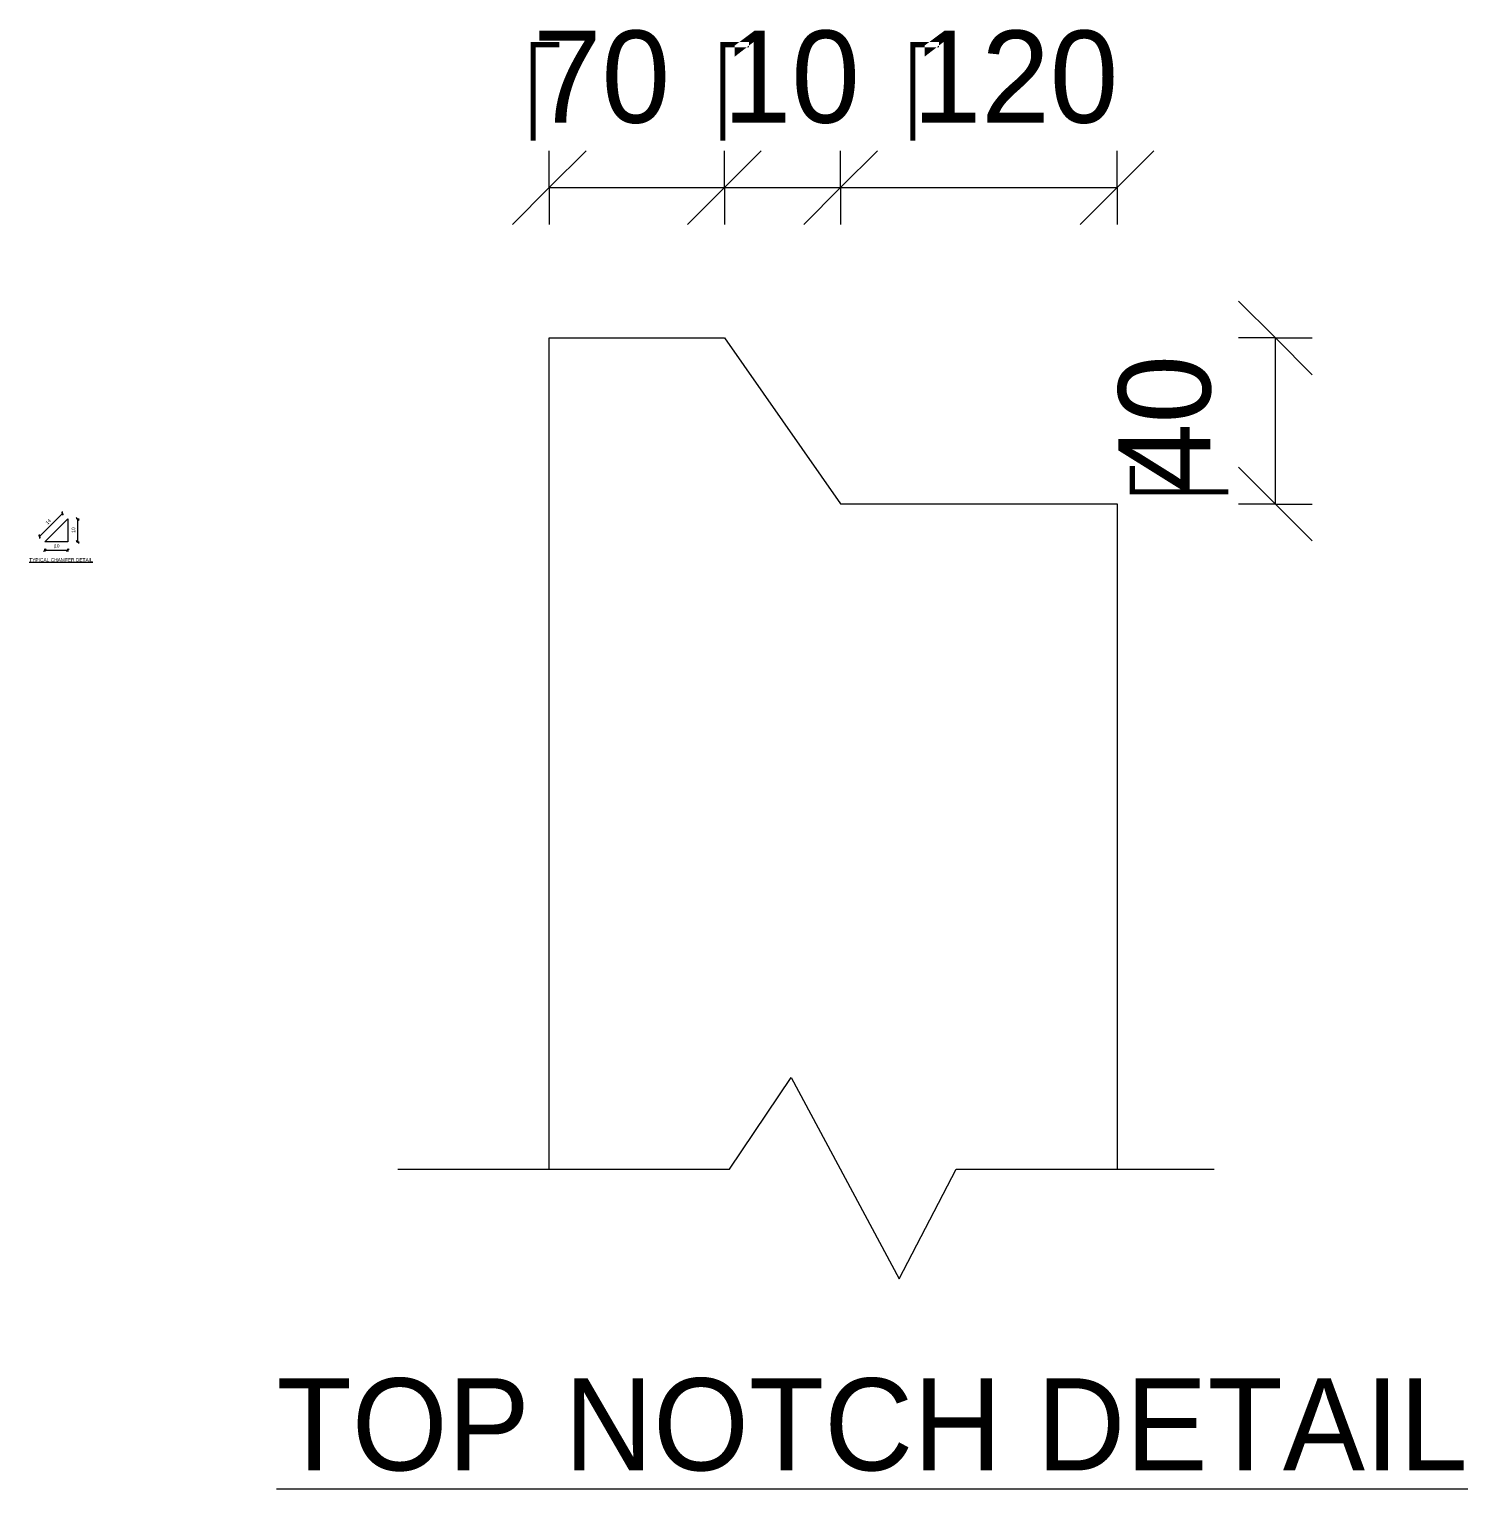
# Model space of a CAD drawing. Header units: millimetres. Extents: x -2992 to 15376, y 1067 to 18539.
# Drawn here: x 12253 to 15376, y 1067 to 4236 of the extents above; entities that cross this region are included whole.
import ezdxf

# ---------------------------------------------------------------- set-up
doc = ezdxf.new("R2010")
doc.units = ezdxf.units.MM
for name, color, linetype, lineweight in [('A-ANNO-DIMS', 211, 'Continuous', 9), ('A-ANNO-DIMS-3', 211, 'Continuous', 9), ('A-ANNO-DIMS-80', 211, 'Continuous', 9), ('A-DETL-THIN', 151, 'Continuous', 18), ('G-ANNO-TEXT', 231, 'Continuous', 9)]:
    doc.layers.add(name, color=color, linetype=linetype, lineweight=lineweight)
doc.styles.add('Arial_3', font='arial.ttf', dxfattribs={"height": 7.5})
doc.styles.add('Nirmala UI Semilight_3', font='NirmalaS.ttf', dxfattribs={"height": 7.5})
doc.styles.add('Nirmala UI Semilight_4', font='NirmalaS.ttf', dxfattribs={"height": 200})
doc.styles.add('Nirmala UI Semilight_5', font='NirmalaS.ttf', dxfattribs={"height": 200})
doc.dimstyles.new('Arrow_Filled_-_2_5_NI_UI_6', dxfattribs={"dimscale": 304.8, "dimtxt": 7.85523, "dimasz": 0.019685, "dimexe": 0.009843, "dimexo": 0.0625, "dimgap": 0.009843, "dimtad": 1, "dimdec": 4, "dimzin": 0, "dimdsep": 46, "dimtxsty": 'Nirmala UI Semilight_3', "dimblk1": 'OBLIQUE', "dimblk2": 'OBLIQUE', "dimsah": 1, "dimcen": 0.09, "dimazin": 0, "dimtfac": 1, "dimtdec": 4, "dimtix": 1, "dimtmove": 0, "dimatfit": 3, "dimfxl": 0.009843, "dimfxlon": 1, "dimtvp": 1, "dimtolj": 1, "dimtzin": 0, "dimarcsym": 2})
doc.dimstyles.new('Arrow_Filled_-_2_5_NI_UI_7', dxfattribs={"dimscale": 304.8, "dimtxt": 209.472789, "dimasz": 0.524934, "dimexe": 0.262467, "dimexo": 0.0625, "dimgap": 0.262467, "dimtad": 1, "dimdec": 4, "dimzin": 0, "dimdsep": 46, "dimtxsty": 'Nirmala UI Semilight_4', "dimblk1": 'OBLIQUE', "dimblk2": 'OBLIQUE', "dimsah": 1, "dimcen": 0.09, "dimazin": 0, "dimtfac": 1, "dimtdec": 4, "dimtix": 1, "dimtmove": 2, "dimatfit": 3, "dimfxl": 0.262467, "dimfxlon": 1, "dimtvp": 1, "dimtolj": 1, "dimtzin": 0, "dimarcsym": 2})
doc.dimstyles.new('Arrow_Filled_-_2_5_NI_UI_8', dxfattribs={"dimscale": 304.8, "dimtxt": 209.472789, "dimasz": 0.524934, "dimexe": 0.262467, "dimexo": 0.0625, "dimgap": 0.262467, "dimtad": 1, "dimdec": 4, "dimzin": 0, "dimdsep": 46, "dimtxsty": 'Nirmala UI Semilight_4', "dimblk1": 'OBLIQUE', "dimblk2": 'OBLIQUE', "dimsah": 1, "dimcen": 0.09, "dimazin": 0, "dimtfac": 1, "dimtdec": 4, "dimtix": 1, "dimtmove": 0, "dimatfit": 3, "dimfxl": 0.262467, "dimfxlon": 1, "dimtvp": 1, "dimtolj": 1, "dimtzin": 0, "dimarcsym": 2})

# ---------------------------------------------------------------- blocks, each defined once
blk = doc.blocks.new('DIMBLOCK54-CHAMFER DETAIL')
at = {"layer": 'A-ANNO-DIMS-3'}
for p, q in [((12287.4, 3104.9), (12290.4, 3107.9)), ((12287.4, 3104.9), (12287.4, 3107.9)), ((12337.4, 3104.9), (12340.4, 3107.9)), ((12337.4, 3104.9), (12337.4, 3107.9)), ((12287.4, 3104.9), (12284.4, 3101.9)), ((12287.4, 3104.9), (12337.4, 3104.9)), ((12287.4, 3104.9), (12287.4, 3101.9)), ((12337.4, 3104.9), (12334.4, 3101.9)), ((12337.4, 3104.9), (12337.4, 3101.9))]:
    blk.add_line(p, q, dxfattribs=at)
at = {"layer": 'A-ANNO-DIMS-3', "color": 0, "insert": (12307.5, 3117.7), "char_height": 7.5, "width": 11.654, "attachment_point": 1, "line_spacing_factor": 1.142579, "style": 'Nirmala UI Semilight_3'}
blk.add_mtext('\u202a10', dxfattribs=at)
blk = doc.blocks.new('_Oblique')
at = {"color": 0, "linetype": 'ByBlock', "lineweight": -2}
blk.add_line((-0.5, -0.5), (0.5, 0.5), dxfattribs=at)
blk = doc.blocks.new('DIMBLOCK55-CHAMFER DETAIL')
at = {"layer": 'A-ANNO-DIMS-3'}
for p, q in [((12358.4, 3172.8), (12355.4, 3175.8)), ((12358.4, 3172.8), (12355.4, 3172.8)), ((12358.4, 3172.8), (12358.4, 3122.8)), ((12358.4, 3172.8), (12361.4, 3169.8)), ((12358.4, 3172.8), (12361.4, 3172.8)), ((12358.4, 3122.8), (12355.4, 3125.8)), ((12358.4, 3122.8), (12355.4, 3122.8)), ((12358.4, 3122.8), (12361.4, 3119.8)), ((12358.4, 3122.8), (12361.4, 3122.8))]:
    blk.add_line(p, q, dxfattribs=at)
at = {"layer": 'A-ANNO-DIMS-3', "color": 0, "insert": (12345.6, 3142.9), "char_height": 7.5, "width": 11.654, "attachment_point": 1, "rotation": 90, "line_spacing_factor": 1.142579, "style": 'Nirmala UI Semilight_3'}
blk.add_mtext('\u202a10', dxfattribs=at)
blk = doc.blocks.new('DIMBLOCK56-CHAMFER DETAIL')
at = {"layer": 'A-ANNO-DIMS-3'}
for p, q in [((12275.5, 3134.7), (12325.5, 3184.7)), ((12325.5, 3184.7), (12323.4, 3186.8)), ((12325.5, 3184.7), (12325.5, 3188.9)), ((12325.5, 3184.7), (12325.5, 3180.4)), ((12325.5, 3184.7), (12327.6, 3182.5)), ((12275.5, 3134.7), (12275.5, 3138.9)), ((12275.5, 3134.7), (12273.4, 3136.8)), ((12275.5, 3134.7), (12275.5, 3130.4)), ((12275.5, 3134.7), (12277.6, 3132.5))]:
    blk.add_line(p, q, dxfattribs=at)
at = {"layer": 'A-ANNO-DIMS-3', "color": 0, "insert": (12288, 3165.2), "char_height": 7.5, "width": 11.826, "attachment_point": 1, "rotation": 45, "line_spacing_factor": 1.142579, "style": 'Nirmala UI Semilight_3'}
blk.add_mtext('\u202a14', dxfattribs=at)
blk = doc.blocks.new('DIMBLOCK57-TOP NOTCH DETAIL')
at = {"layer": 'A-ANNO-DIMS-80'}
for p, q in [((13382.1, 3891.8), (13462.1, 3971.8)), ((13382.1, 3891.8), (13382.1, 3971.8)), ((13762.1, 3891.8), (13842.1, 3971.8)), ((13762.1, 3891.8), (13762.1, 3971.8)), ((13382.1, 3891.8), (13302.1, 3811.8)), ((13382.1, 3891.8), (13762.1, 3891.8)), ((13382.1, 3891.8), (13382.1, 3811.8)), ((13762.1, 3891.8), (13682.1, 3811.8)), ((13762.1, 3891.8), (13762.1, 3811.8))]:
    blk.add_line(p, q, dxfattribs=at)
at = {"layer": 'A-ANNO-DIMS-80', "color": 0, "insert": (13346.9, 4232.7), "char_height": 200, "width": 356.485, "attachment_point": 1, "line_spacing_factor": 1.142579, "style": 'Nirmala UI Semilight_4'}
blk.add_mtext('\u202a70', dxfattribs=at)
blk = doc.blocks.new('DIMBLOCK58-TOP NOTCH DETAIL')
at = {"layer": 'A-ANNO-DIMS-80'}
for p, q in [((13762.1, 3891.8), (13842.1, 3971.8)), ((13762.1, 3891.8), (13762.1, 3971.8)), ((14014.5, 3891.8), (14094.5, 3971.8)), ((14014.5, 3891.8), (14014.5, 3971.8)), ((13762.1, 3891.8), (13682.1, 3811.8)), ((13762.1, 3891.8), (14014.5, 3891.8)), ((13762.1, 3891.8), (13762.1, 3811.8)), ((14014.5, 3891.8), (13934.5, 3811.8)), ((14014.5, 3891.8), (14014.5, 3811.8))]:
    blk.add_line(p, q, dxfattribs=at)
at = {"layer": 'A-ANNO-DIMS-80', "color": 0, "insert": (13758.8, 4232.7), "char_height": 200, "width": 310.781, "attachment_point": 1, "line_spacing_factor": 1.142579, "style": 'Nirmala UI Semilight_4'}
blk.add_mtext('\u202a10', dxfattribs=at)
blk = doc.blocks.new('DIMBLOCK59-TOP NOTCH DETAIL')
at = {"layer": 'A-ANNO-DIMS-80'}
for p, q in [((14014.5, 3891.8), (14094.5, 3971.8)), ((14014.5, 3891.8), (14014.5, 3971.8)), ((14614.5, 3891.8), (14694.5, 3971.8)), ((14614.5, 3891.8), (14614.5, 3971.8)), ((14014.5, 3891.8), (13934.5, 3811.8)), ((14014.5, 3891.8), (14614.5, 3891.8)), ((14014.5, 3891.8), (14014.5, 3811.8)), ((14614.5, 3891.8), (14534.5, 3811.8)), ((14614.5, 3891.8), (14614.5, 3811.8))]:
    blk.add_line(p, q, dxfattribs=at)
at = {"layer": 'A-ANNO-DIMS-80', "color": 0, "insert": (14171, 4232.7), "char_height": 200, "width": 493.594, "attachment_point": 1, "line_spacing_factor": 1.142579, "style": 'Nirmala UI Semilight_4'}
blk.add_mtext('\u202a120', dxfattribs=at)
blk = doc.blocks.new('DIMBLOCK60-TOP NOTCH DETAIL')
at = {"layer": 'A-ANNO-DIMS-80'}
for p, q in [((14958.1, 3565.5), (14878.1, 3645.5)), ((14958.1, 3565.5), (14878.1, 3565.5)), ((14958.1, 3205), (14958.1, 3565.5)), ((14958.1, 3565.5), (15038.1, 3485.5)), ((14958.1, 3565.5), (15038.1, 3565.5)), ((14958.1, 3205), (14878.1, 3285)), ((14958.1, 3205), (14878.1, 3205)), ((14958.1, 3205), (15038.1, 3125)), ((14958.1, 3205), (15038.1, 3205))]:
    blk.add_line(p, q, dxfattribs=at)
at = {"layer": 'A-ANNO-DIMS-80', "color": 0, "insert": (14617.2, 3231), "char_height": 200, "width": 370.196, "attachment_point": 1, "rotation": 90, "line_spacing_factor": 1.142579, "style": 'Nirmala UI Semilight_4'}
blk.add_mtext('\u202a40', dxfattribs=at)

msp = doc.modelspace()

# ---------------------------------------------------------------- linework, layer by layer
at = {"layer": 'A-DETL-THIN', "lineweight": 9}
for p, q in [((13382.11244, 1760.77489), (13382.11244, 3565.45823)), ((13382.11244, 3565.45823), (13762.11244, 3565.45823)), ((13762.11244, 3565.45823), (14014.48607, 3205.03133)), ((14014.48607, 3205.03133), (14614.48607, 3205.03133)), ((14614.48607, 3205.03133), (14614.48607, 1760.77489)), ((13773.09222, 1760.77489), (13907.29852, 1959.7439)), ((13907.29852, 1959.7439), (14141.49831, 1523.30928)), ((13053.09222, 1760.77489), (13773.09222, 1760.77489)), ((14141.49831, 1523.30928), (14265.12702, 1760.77489)), ((14265.12702, 1760.77489), (14825.12702, 1760.77489))]:
    msp.add_line(p, q, dxfattribs=at)
at = {"layer": 'A-DETL-THIN'}
for p, q in [((12337.38127, 3172.79249), (12287.38127, 3122.79249)), ((12337.38127, 3172.79249), (12337.38127, 3122.79249)), ((12337.38127, 3122.79249), (12287.38127, 3122.79249))]:
    msp.add_line(p, q, dxfattribs=at)

# ---------------------------------------------------------------- texts
at = {"layer": 'G-ANNO-TEXT', "color": 7, "attachment_point": 1}
for s, insert, char_height, width, style in [('\\LTYPICAL CHAMFER DETAIL', (12253.30305, 3087.48198), 7.5, 166.9113375, 'Arial_3'), ('\\LTOP NOTCH DETAIL', (12790.21367, 1307.16895), 200, 2975.864, 'Nirmala UI Semilight_5')]:
    msp.add_mtext(s, dxfattribs=dict(at, insert=insert, char_height=char_height, width=width, style=style))

# ---------------------------------------------------------------- dimensions: what is measured, and where the dimension line sits
at = {"layer": 'A-ANNO-DIMS'}
for base, p1, p2, text, override, picture, middle in [((13762.11244, 3891.80151), (13382.11244, 3811.80151), (13762.11244, 3811.80151), '\u202a70', {"dimpost": '<>', "dimfxl": 380}, 'DIMBLOCK57-TOP NOTCH DETAIL', (13525.16823, 4099.40571)), ((14614.48607, 3891.80151), (14014.48607, 3811.80151), (14614.48607, 3811.80151), '\u202a120', {"dimpost": '<>', "dimfxl": 600}, 'DIMBLOCK59-TOP NOTCH DETAIL', (14417.83453, 4099.40571))]:
    dim = msp.add_linear_dim(base=base, p1=p1, p2=p2, text=text, dimstyle='Arrow_Filled_-_2_5_NI_UI_7', override=override, dxfattribs=at)
    dim.commit()
    dim.dimension.update_dxf_attribs({"geometry": picture, "text_midpoint": middle, "dimtype": 160})
for base, p1, p2, dimstyle, override, picture, middle in [((14014.48607, 3891.80151), (13762.11244, 3811.80151), (14014.48607, 3811.80151), 'Arrow_Filled_-_2_5_NI_UI_8', {"dimpost": '<>', "dimfxl": 252.373632}, 'DIMBLOCK58-TOP NOTCH DETAIL', (13888.29925, 4092.79155)), ((12337.38127, 3104.90761), (12287.38127, 3107.90761), (12337.38127, 3107.90761), 'Arrow_Filled_-_2_5_NI_UI_6', {"dimpost": '<>', "dimfxl": 50}, 'DIMBLOCK54-CHAMFER DETAIL', (12312.38127, 3112.44474))]:
    dim = msp.add_linear_dim(base=base, p1=p1, p2=p2, text='\u202a10', dimstyle=dimstyle, override=override, dxfattribs=at)
    dim.commit()
    dim.dimension.update_dxf_attribs({"geometry": picture, "text_midpoint": middle})
for base, p1, p2, angle, text, dimstyle, override, picture, middle in [((14958.14156, 3565.45823), (14878.14156, 3205.03133), (14878.14156, 3565.45823), 90, '\u202a40', 'Arrow_Filled_-_2_5_NI_UI_8', {"dimpost": '<>', "dimfxl": 360.426899}, 'DIMBLOCK60-TOP NOTCH DETAIL', (14757.70939, 3385.24478)), ((12325.52164, 3184.65212), (12277.64296, 3132.5308), (12327.64296, 3182.5308), 45, '\u202a14', 'Arrow_Filled_-_2_5_NI_UI_6', {"dimpost": '<>', "dimfxl": 70.710678}, 'DIMBLOCK56-CHAMFER DETAIL', (12295.19209, 3164.98167)), ((12358.38858, 3122.79249), (12355.38858, 3172.79249), (12355.38858, 3122.79249), 90, '\u202a10', 'Arrow_Filled_-_2_5_NI_UI_6', {"dimpost": '<>', "dimfxl": 50}, 'DIMBLOCK55-CHAMFER DETAIL', (12350.85146, 3147.79249))]:
    dim = msp.add_linear_dim(base=base, p1=p1, p2=p2, angle=angle, text=text, dimstyle=dimstyle, override=override, dxfattribs=at)
    dim.commit()
    dim.dimension.update_dxf_attribs({"geometry": picture, "text_midpoint": middle})

doc.saveas('drawing.dxf')
